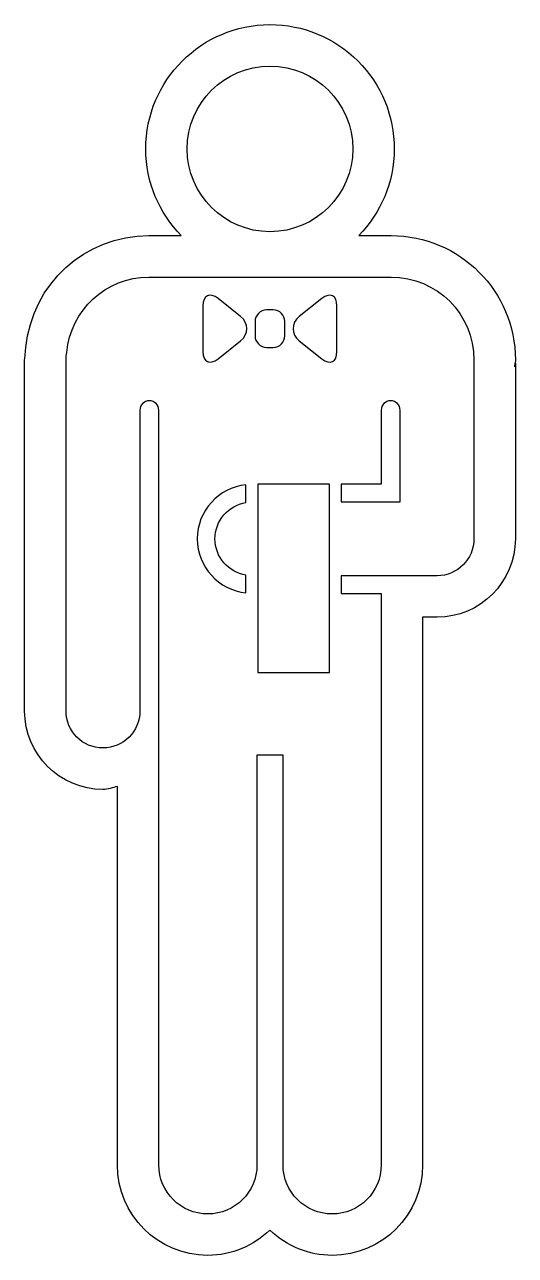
# Model space of a CAD drawing. Header units: centimetres. Extents: x -4.2 to 4.2, y -10.5 to 10.5.
import ezdxf

# ---------------------------------------------------------------- set-up
doc = ezdxf.new("R2010")
doc.units = ezdxf.units.CM
doc.header["$MEASUREMENT"] = 0
doc.layers.add('Camada 1', color=7, linetype='Continuous')

msp = doc.modelspace()

# ---------------------------------------------------------------- linework, layer by layer
at = {"layer": 'Camada 1'}
msp.add_lwpolyline([(-0.20874, -0.55694), (1.01792, -0.55694), (1.01792, 2.6661), (-0.20874, 2.6661), (-0.20874, -0.55694)], close=True, dxfattribs=at)
for points, knots in [([(-2.12626, 8.40285), (-2.12626, 7.82548), (-1.89343, 7.3029), (-1.51851, 6.91925), (-1.51851, 6.91925), (-1.64697, 6.91925), (-2.07287, 6.91925), (-2.07287, 6.91925), (-2.07287, 6.91925), (-3.16933, 6.91925), (-4.06889, 6.09682), (-4.17816, 5.00422), (-4.17816, 5.00422), (-4.18546, 4.933), (-4.19943, 4.79338), (-4.19943, 4.79338), (-4.19943, 4.79338), (-4.19943, 4.79338), (-4.19943, -1.216), (-4.19943, -1.216), (-4.19943, -1.216), (-4.19943, -1.95535), (-3.59798, -2.55683), (-2.85897, -2.55683), (-2.85897, -2.55683), (-2.77171, -2.55683), (-2.69525, -2.52296), (-2.61251, -2.5069), (-2.61251, -2.5069), (-2.61251, -5.7432), (-2.61251, -8.97953), (-2.61251, -8.97953), (-2.61251, -8.97953), (-2.61251, -9.83371), (-1.9175, -10.52874), (-1.0633, -10.52874), (-1.0633, -10.52874), (-0.64999, -10.52874), (-0.27857, -10.36049), (-0.00034, -10.09588), (-0.00034, -10.09588), (0.28869, -10.37131), (0.66255, -10.52874), (1.06329, -10.52874), (1.06329, -10.52874), (1.9175, -10.52874), (2.6125, -9.83371), (2.6125, -8.97953), (2.6125, -8.97953), (2.6125, -8.97953), (2.6125, -0.35483), (2.6125, 0.38976), (2.6125, 0.38976), (2.67534, 0.38976), (2.85896, 0.38976), (2.85896, 0.38976), (2.85896, 0.38976), (3.59797, 0.38976), (4.19942, 0.99121), (4.19942, 1.73056), (4.19942, 1.73056), (4.19942, 1.73056), (4.19943, 4.73543), (4.19943, 4.73543), (4.19943, 4.73543), (4.19665, 4.7644), (4.1907, 4.67643), (4.1907, 4.67643), (4.1907, 4.67643), (4.1907, 4.67643), (4.19943, 4.79338), (4.19943, 4.79338), (4.19943, 4.79338), (4.19943, 5.96453), (3.24643, 6.91822), (2.07493, 6.91928), (2.07493, 6.91928), (2.07493, 6.91928), (1.64765, 6.91928), (1.51848, 6.91928), (1.51848, 6.91928), (1.89339, 7.30293), (2.12625, 7.82548), (2.12625, 8.40288), (2.12625, 8.40288), (2.12625, 8.97083), (1.90493, 9.50458), (1.50313, 9.90637), (1.50313, 9.90637), (1.10169, 10.30777), (0.5676, 10.52875), (-0.00033, 10.52875), (-0.00033, 10.52875), (-1.17257, 10.52875), (-2.12626, 9.57506), (-2.12626, 8.40285)], [0, 0, 0, 0, 0.04, 0.04, 0.04, 0.04, 0.08, 0.08, 0.08, 0.08, 0.12, 0.12, 0.12, 0.12, 0.16, 0.16, 0.16, 0.16, 0.2, 0.2, 0.2, 0.2, 0.24, 0.24, 0.24, 0.24, 0.28, 0.28, 0.28, 0.28, 0.32, 0.32, 0.32, 0.32, 0.36, 0.36, 0.36, 0.36, 0.4, 0.4, 0.4, 0.4, 0.44, 0.44, 0.44, 0.44, 0.48, 0.48, 0.48, 0.48, 0.52, 0.52, 0.52, 0.52, 0.56, 0.56, 0.56, 0.56, 0.6, 0.6, 0.6, 0.6, 0.64, 0.64, 0.64, 0.64, 0.68, 0.68, 0.68, 0.68, 0.72, 0.72, 0.72, 0.72, 0.76, 0.76, 0.76, 0.76, 0.8, 0.8, 0.8, 0.8, 0.84, 0.84, 0.84, 0.84, 0.88, 0.88, 0.88, 0.88, 0.92, 0.92, 0.92, 0.92, 1, 1, 1, 1]), ([(-0.50267, 5.12011), (-0.50267, 5.12011), (-0.88875, 4.81221), (-0.88875, 4.81221), (-0.88875, 4.81221), (-1.03046, 4.69876), (-1.14706, 4.75495), (-1.14706, 4.93683), (-1.14706, 4.93683), (-1.14706, 4.93683), (-1.14706, 5.71598), (-1.14706, 5.71598), (-1.14706, 5.71598), (-1.14706, 5.89751), (-1.03046, 5.95405), (-0.88875, 5.84025), (-0.88875, 5.84025), (-0.88875, 5.84025), (-0.50267, 5.53235), (-0.50267, 5.53235), (-0.50267, 5.53235), (-0.36061, 5.41893), (-0.36061, 5.23322), (-0.50267, 5.12011)], [0, 0, 0, 0, 0.14285714, 0.14285714, 0.14285714, 0.14285714, 0.28571429, 0.28571429, 0.28571429, 0.28571429, 0.42857143, 0.42857143, 0.42857143, 0.42857143, 0.57142857, 0.57142857, 0.57142857, 0.57142857, 0.71428571, 0.71428571, 0.71428571, 0.71428571, 1, 1, 1, 1]), ([(0.50161, 5.53238), (0.50161, 5.53238), (0.88769, 5.84028), (0.88769, 5.84028), (0.88769, 5.84028), (1.02943, 5.95408), (1.14603, 5.89754), (1.14603, 5.71601), (1.14603, 5.71601), (1.14603, 5.71601), (1.14603, 4.93686), (1.14603, 4.93686), (1.14603, 4.93686), (1.14603, 4.75499), (1.02945, 4.69879), (0.88769, 4.81224), (0.88769, 4.81224), (0.88769, 4.81224), (0.50161, 5.12014), (0.50161, 5.12014), (0.50161, 5.12014), (0.35887, 5.23322), (0.35887, 5.41893), (0.50161, 5.53238)], [0, 0, 0, 0, 0.14285714, 0.14285714, 0.14285714, 0.14285714, 0.28571429, 0.28571429, 0.28571429, 0.28571429, 0.42857143, 0.42857143, 0.42857143, 0.42857143, 0.57142857, 0.57142857, 0.57142857, 0.57142857, 0.71428571, 0.71428571, 0.71428571, 0.71428571, 1, 1, 1, 1]), ([(-0.25552, 5.44859), (-0.25552, 5.55752), (-0.16617, 5.64652), (-0.05727, 5.64652), (-0.05727, 5.64652), (-0.05727, 5.64652), (0.05655, 5.64653), (0.05655, 5.64653), (0.05655, 5.64653), (0.16545, 5.64653), (0.25377, 5.55752), (0.25377, 5.4486), (0.25377, 5.4486), (0.25377, 5.4486), (0.25377, 5.20389), (0.25377, 5.20389), (0.25377, 5.20389), (0.25377, 5.09533), (0.16545, 5.00633), (0.05655, 5.00633), (0.05655, 5.00633), (0.05655, 5.00633), (-0.05727, 5.00631), (-0.05727, 5.00631), (-0.05727, 5.00631), (-0.16617, 5.00631), (-0.25552, 5.09532), (-0.25552, 5.20387), (-0.25552, 5.20387), (-0.25552, 5.20387), (-0.25552, 5.44859), (-0.25552, 5.44859)], [0, 0, 0, 0, 0.11111111, 0.11111111, 0.11111111, 0.11111111, 0.22222222, 0.22222222, 0.22222222, 0.22222222, 0.33333333, 0.33333333, 0.33333333, 0.33333333, 0.44444444, 0.44444444, 0.44444444, 0.44444444, 0.55555556, 0.55555556, 0.55555556, 0.55555556, 0.66666667, 0.66666667, 0.66666667, 0.66666667, 0.77777778, 0.77777778, 0.77777778, 0.77777778, 1, 1, 1, 1]), ([(2.22712, 2.36204), (2.22712, 2.36204), (1.22038, 2.36204), (1.22038, 2.36204), (1.22038, 2.36204), (1.22038, 2.36204), (1.22038, 2.6661), (1.22038, 2.6661), (1.22038, 2.6661), (1.22038, 2.6661), (1.90319, 2.6661), (1.90319, 2.6661), (1.90319, 2.6661), (1.90319, 2.6661), (1.90319, 3.93187), (1.90319, 3.93187), (1.90319, 3.93187), (1.90319, 4.02122), (1.97579, 4.09385), (2.06514, 4.09385), (2.06514, 4.09385), (2.15452, 4.09385), (2.22712, 4.02125), (2.22712, 3.93187), (2.22712, 3.93187), (2.22712, 3.93187), (2.22712, 2.36204), (2.22712, 2.36204)], [0, 0, 0, 0, 0.125, 0.125, 0.125, 0.125, 0.25, 0.25, 0.25, 0.25, 0.375, 0.375, 0.375, 0.375, 0.5, 0.5, 0.5, 0.5, 0.625, 0.625, 0.625, 0.625, 0.75, 0.75, 0.75, 0.75, 1, 1, 1, 1]), ([(-0.41123, 2.35193), (-0.71143, 2.30306), (-0.94148, 2.04475), (-0.94148, 1.73056), (-0.94148, 1.73056), (-0.94114, 1.41674), (-0.71142, 1.15808), (-0.41123, 1.10921), (-0.41123, 1.10921), (-0.41123, 1.10921), (-0.41123, 0.80549), (-0.41123, 0.80549), (-0.41123, 0.80549), (-0.8783, 0.85679), (-1.24483, 1.24951), (-1.24554, 1.73055), (-1.24554, 1.73055), (-1.24554, 2.21193), (-0.87864, 2.60465), (-0.41123, 2.65596), (-0.41123, 2.65596), (-0.41123, 2.65596), (-0.41123, 2.35193), (-0.41123, 2.35193)], [0, 0, 0, 0, 0.14285714, 0.14285714, 0.14285714, 0.14285714, 0.28571429, 0.28571429, 0.28571429, 0.28571429, 0.42857143, 0.42857143, 0.42857143, 0.42857143, 0.57142857, 0.57142857, 0.57142857, 0.57142857, 0.71428571, 0.71428571, 0.71428571, 0.71428571, 1, 1, 1, 1])]:
    msp.add_open_spline(points, degree=3, knots=knots, dxfattribs=at)
at = {"layer": 'Camada 1', "color": 7, "lineweight": 25}
for points, knots in [([(-0.00033, 6.98595), (0.78228, 6.98595), (1.41691, 7.62024), (1.41691, 8.40287), (1.41691, 8.40287), (1.41691, 9.18514), (0.78228, 9.81942), (-0.00033, 9.81942), (-0.00033, 9.81942), (-0.78228, 9.81942), (-1.41691, 9.18513), (-1.41691, 8.40287), (-1.41691, 8.40287), (-1.41691, 7.62021), (-0.78228, 6.98595), (-0.00033, 6.98595)], [0, 0, 0, 0, 0.2, 0.2, 0.2, 0.2, 0.4, 0.4, 0.4, 0.4, 0.6, 0.6, 0.6, 0.6, 1, 1, 1, 1]), ([(3.49008, 4.79338), (3.49008, 5.57533), (2.85614, 6.20924), (2.07422, 6.20996), (2.07422, 6.20996), (2.07422, 6.20996), (2.07422, 6.20996), (2.07422, 6.20996), (2.07422, 6.20996), (2.07422, 6.20996), (-2.07284, 6.20996), (-2.07284, 6.20996), (-2.07284, 6.20996), (-2.81185, 6.20996), (-3.4119, 5.64235), (-3.4772, 4.9208), (-3.4772, 4.9208), (-3.48556, 4.8796), (-3.49011, 4.83701), (-3.49011, 4.79338), (-3.49011, 4.79338), (-3.49011, 4.79338), (-3.49011, -1.216), (-3.49011, -1.216), (-3.49011, -1.216), (-3.49011, -1.56475), (-3.20735, -1.84748), (-2.85897, -1.84748), (-2.85897, -1.84748), (-2.50988, -1.84748), (-2.22714, -1.56472), (-2.22714, -1.216), (-2.22714, -1.216), (-2.22714, -1.216), (-2.22714, 3.93184), (-2.22714, 3.93184), (-2.22714, 3.93184), (-2.22714, 4.02119), (-2.15454, 4.09382), (-2.06516, 4.09382), (-2.06516, 4.09382), (-1.97581, 4.09382), (-1.90318, 4.02122), (-1.90318, 3.93184), (-1.90318, 3.93184), (-1.90318, 3.93184), (-1.90318, -8.97956), (-1.90318, -8.97956), (-1.90318, -8.97956), (-1.90318, -9.44348), (-1.52686, -9.81943), (-1.06329, -9.81943), (-1.06329, -9.81943), (-0.59903, -9.81943), (-0.2234, -9.44348), (-0.2234, -8.97956), (-0.2234, -8.97956), (-0.2234, -8.97956), (-0.2234, -1.97281), (-0.2234, -1.97281), (-0.2234, -1.97281), (-0.2234, -1.97281), (0.22343, -1.97281), (0.22343, -1.97281), (0.22343, -1.97281), (0.22343, -1.97281), (0.22343, -8.97953), (0.22343, -8.97953), (0.22343, -8.97953), (0.22343, -9.44345), (0.59975, -9.8194), (1.0633, -9.8194), (1.0633, -9.8194), (1.52759, -9.8194), (1.90319, -9.44345), (1.90319, -8.97953), (1.90319, -8.97953), (1.90319, -8.97953), (1.90319, 0.79502), (1.90319, 0.79502), (1.90319, 0.79502), (1.90319, 0.79502), (1.22038, 0.79502), (1.22038, 0.79502), (1.22038, 0.79502), (1.22038, 0.79502), (1.22038, 1.09908), (1.22038, 1.09908), (1.22038, 1.09908), (1.22038, 1.09908), (2.85897, 1.09908), (2.85897, 1.09908), (2.85897, 1.09908), (3.20769, 1.09908), (3.49011, 1.38184), (3.49011, 1.73056), (3.49011, 1.73056), (3.49011, 1.73056), (3.49011, 4.73543), (3.49011, 4.73543), (3.49011, 4.73543), (3.49011, 4.74519), (3.48765, 4.75464), (3.48733, 4.7644), (3.48733, 4.7644), (3.4873, 4.77417), (3.49008, 4.78361), (3.49008, 4.79338)], [0, 0, 0, 0, 0.03571429, 0.03571429, 0.03571429, 0.03571429, 0.07142857, 0.07142857, 0.07142857, 0.07142857, 0.10714286, 0.10714286, 0.10714286, 0.10714286, 0.14285714, 0.14285714, 0.14285714, 0.14285714, 0.17857143, 0.17857143, 0.17857143, 0.17857143, 0.21428571, 0.21428571, 0.21428571, 0.21428571, 0.25, 0.25, 0.25, 0.25, 0.28571429, 0.28571429, 0.28571429, 0.28571429, 0.32142857, 0.32142857, 0.32142857, 0.32142857, 0.35714286, 0.35714286, 0.35714286, 0.35714286, 0.39285714, 0.39285714, 0.39285714, 0.39285714, 0.42857143, 0.42857143, 0.42857143, 0.42857143, 0.46428571, 0.46428571, 0.46428571, 0.46428571, 0.5, 0.5, 0.5, 0.5, 0.53571429, 0.53571429, 0.53571429, 0.53571429, 0.57142857, 0.57142857, 0.57142857, 0.57142857, 0.60714286, 0.60714286, 0.60714286, 0.60714286, 0.64285714, 0.64285714, 0.64285714, 0.64285714, 0.67857143, 0.67857143, 0.67857143, 0.67857143, 0.71428571, 0.71428571, 0.71428571, 0.71428571, 0.75, 0.75, 0.75, 0.75, 0.78571429, 0.78571429, 0.78571429, 0.78571429, 0.82142857, 0.82142857, 0.82142857, 0.82142857, 0.85714286, 0.85714286, 0.85714286, 0.85714286, 0.89285714, 0.89285714, 0.89285714, 0.89285714, 0.92857143, 0.92857143, 0.92857143, 0.92857143, 1, 1, 1, 1])]:
    msp.add_open_spline(points, degree=3, knots=knots, dxfattribs=at)

doc.saveas('drawing.dxf')
